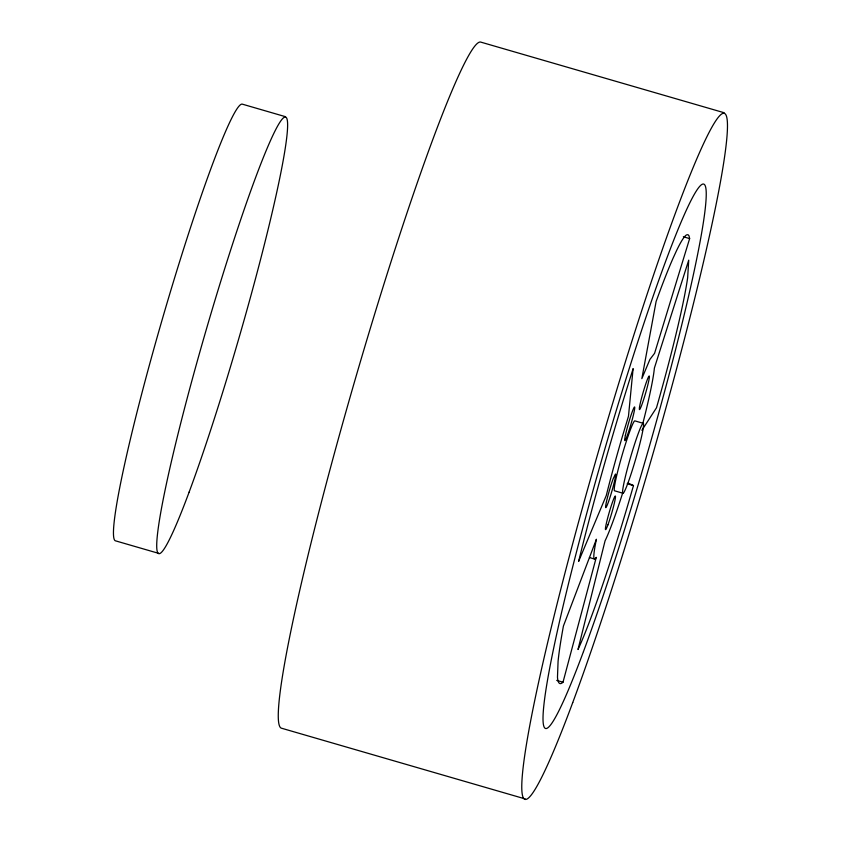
<?xml version="1.0" encoding="UTF-8"?>
<svg xmlns="http://www.w3.org/2000/svg" width="841" height="841" viewBox="0 0 841 841"><rect width="100%" height="100%" fill="white"/><g stroke="black" fill="none" stroke-linecap="round" stroke-linejoin="round"><path stroke-width="1.26" d="M563.007 682.219L596.269 557.352A71.38 5.298 -73.8 0 1 596.406 539.249L563.428 626.009A287.338 21.319 -73.8 0 0 558.077 661.257L557.478 677.205A287.338 21.319 -73.8 0 0 563.007 682.219L556.721 680.39M689.641 238.592L654.582 353.315L649.914 359.422L641.841 378.65L656.117 301.456L660.7 288.989A212.489 15.769 -73.8 0 1 672.926 258.544L676.385 250.965A212.489 15.769 -73.8 0 1 686.477 234.933L687.97 234.65L689.031 235.869L689.641 238.592L683.344 236.763M641.872 430.319L656.485 407.79A160.915 11.942 -73.8 0 0 687.654 277.719L688.726 260.153L654.382 368.085A105.051 7.8 -73.8 0 1 642.818 423.486M724.154 112.736L480.568 42.05A357.225 26.513 -73.8 0 0 355.217 379.323A357.225 26.513 -73.8 0 0 281.693 728.264L525.289 798.95M285.509 116.699L242.208 104.126A227.354 16.873 -73.8 0 0 162.429 318.781A227.354 16.873 -73.8 0 0 115.638 540.868L158.938 553.431M643.228 423.307L634.86 420.878A36.405 2.702 -73.8 0 0 622.077 455.244A36.405 2.702 -73.8 0 0 614.592 490.808L622.96 493.236M627.186 483.754L633.473 485.572A180.363 13.382 -73.8 0 1 577.998 649.515L605.078 540.795A87.737 6.507 -73.8 0 0 622.803 492.584M589.404 557.53L594.429 558.992M628.195 483.091L633.473 485.572M633.084 368.831L628.479 416.221L622.435 436.29A121.924 9.051 -73.8 0 0 606.266 495.538L578.619 561.41A242.019 17.955 -73.8 0 1 633.084 368.831M615.654 474.702L615.475 476.448A17.472 1.293 -73.8 0 1 609.294 499.48A17.472 1.293 -73.8 0 1 605.783 505.231L606.287 502.508A17.472 1.293 -73.8 0 1 613.173 478.771L615.486 474.051L615.654 474.702M639.507 407.212L639.328 408.957A17.472 1.293 -73.8 0 0 646.035 391.643A17.472 1.293 -73.8 0 0 648.222 377.483A17.472 1.293 -73.8 0 0 640.012 404.489L639.507 407.212M625.389 435.428L624.874 438.161A17.472 1.293 -73.8 0 0 627.975 433.63A17.472 1.293 -73.8 0 0 634.261 411.091A17.472 1.293 -73.8 0 0 632.264 411.701L631.055 415.128A17.472 1.293 -73.8 0 0 625.389 435.428M627.796 483.417A36.405 2.702 -73.8 0 0 643.565 424.652A36.405 2.702 -73.8 0 0 627.912 466.744A36.405 2.702 -73.8 0 0 627.796 483.417M583.475 651.586A283.396 21.025 -73.8 0 0 706.24 194.124A283.396 21.025 -73.8 0 0 584.453 521.819A283.396 21.025 -73.8 0 0 583.475 651.586M607.917 524.858A17.472 1.293 -73.8 0 0 615.486 496.642A17.472 1.293 -73.8 0 0 607.98 516.847A17.472 1.293 -73.8 0 0 607.917 524.858M572.732 702.582A357.225 26.513 -73.8 0 0 727.476 125.94A357.225 26.513 -73.8 0 0 573.961 539.007A357.225 26.513 -73.8 0 0 572.732 702.582M189.13 492.101A227.354 16.873 -73.8 0 0 287.622 125.099A227.354 16.873 -73.8 0 0 189.919 387.995A227.354 16.873 -73.8 0 0 189.13 492.101"/></g></svg>
